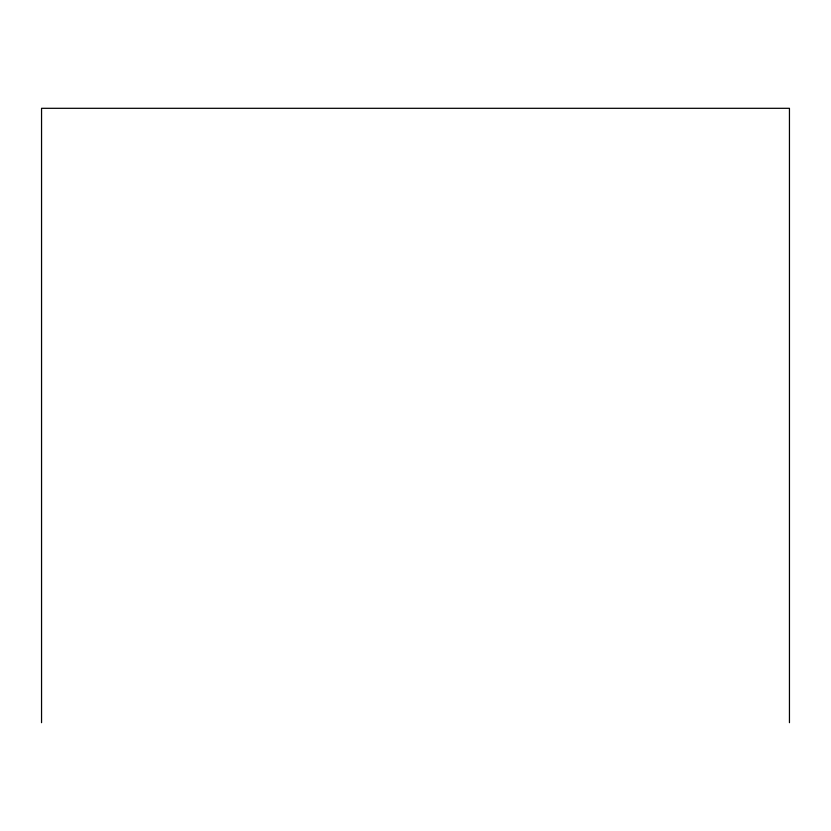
<?xml version="1.0" encoding="UTF-8"?>
<svg xmlns="http://www.w3.org/2000/svg" width="831" height="831" viewBox="0 0 831 831"><rect width="100%" height="100%" fill="white"/><g stroke="black" fill="none" stroke-linecap="round" stroke-linejoin="round"><path stroke-width="1.25" d="M789.45 722.69L789.45 108.31L41.55 108.31L41.55 722.69"/></g></svg>
